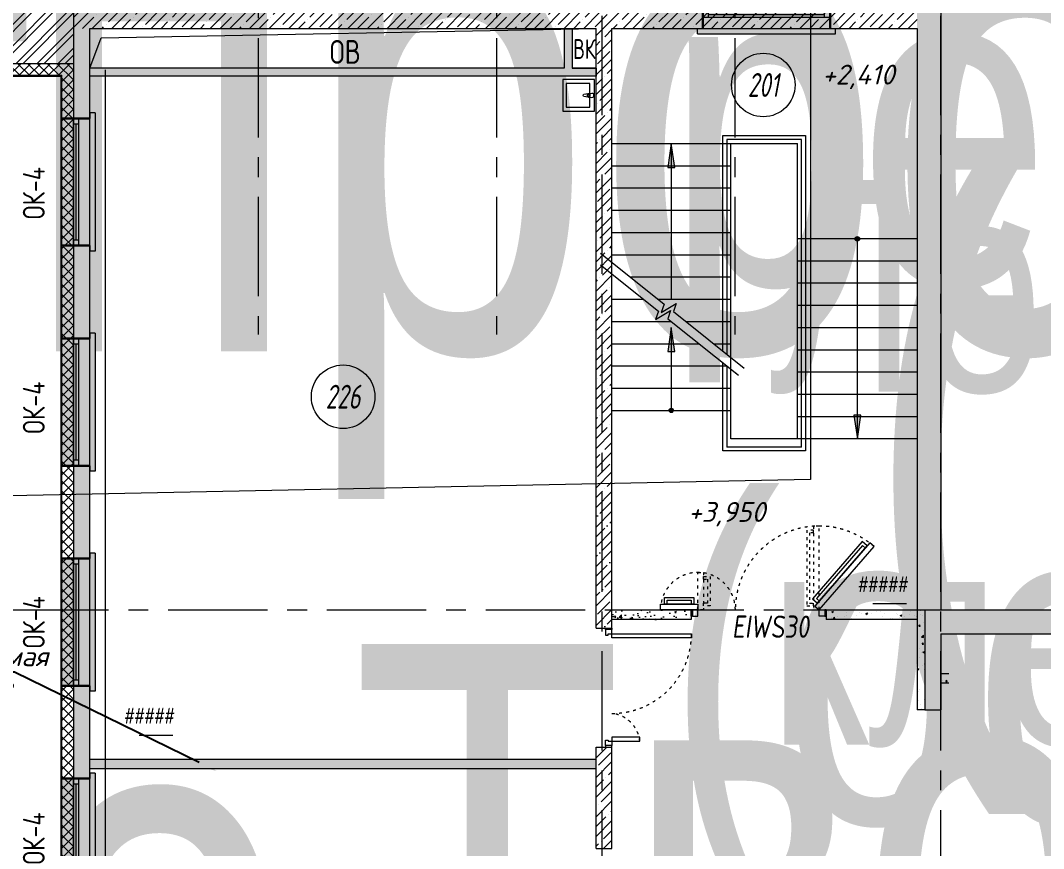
# Model space of a CAD drawing. Header units: millimetres. Extents: x -85420 to 1195317, y -69347 to 470418.
# Drawn here: x 693061 to 705941, y 19675 to 30100 of the extents above; entities that cross this region are included whole.
import ezdxf
from ezdxf import colors
from ezdxf.entities.mleader import LeaderData, LeaderLine
from ezdxf.enums import TextEntityAlignment as Align
from ezdxf.math import Vec2, Vec3

# ---------------------------------------------------------------- set-up
doc = ezdxf.new("R2018")
doc.units = ezdxf.units.MM
doc.linetypes.add('ACAD_ISO03W100', pattern=[30, 12, -18])
doc.linetypes.add('CENTER', pattern=[2, 1.25, -0.25, 0.25, -0.25])
for name, color, linetype, lineweight in [('_TEXT', 7, 'Continuous', 30), ('АР_Выноски АПР', 5, 'Continuous', 5), ('АР_Двери', 7, 'Continuous', 0), ('АР_Лестницы ограждение', 92, 'Continuous', 25), ('АР_Маркер экспликации', 239, 'Continuous', 13), ('АР_Навесной фасад', 250, 'Continuous', 5), ('АР_Номер помещения', 250, 'Continuous', 9), ('АР_Окна БЛОК', 250, 'Continuous', 13), ('АР_Оси', 7, 'Continuous', 25), ('АР_Отверстия', 250, 'Continuous', 15), ('АР_Отметки', 7, 'Continuous', 5), ('АР_Перегородки газоблок', 165, 'Continuous', 30), ('АР_Перегородки газоблок_Штрих', 165, 'Continuous', 5), ('АР_Подоконники', 163, 'Continuous', 9), ('АР_Сущ Несущая стена', 250, 'Continuous', 50), ('АР_тонкая линия', 250, 'Continuous', 0), ('АР_Утеплитель', 250, 'Continuous', 13), ('АР_Штриховка кирпич', 250, 'Continuous', 9), ('АР_Штриховка монолит', 29, 'Continuous', 9), ('Маркировка ОКОН', 5, 'Continuous', 18), ('Сан.техника', 153, 'Continuous', 9), ('СТЕНЫ несущие ЛИДЕР', 7, 'Continuous', 30)]:
    doc.layers.add(name, color=color, linetype=linetype, lineweight=lineweight)
doc.layers.add('АР_лестницы', color=7, linetype='Continuous', lineweight=15, true_color=0xff24ff)
doc.layers.add('АР_ПБ_Двери', color=7, linetype='Continuous', lineweight=15, true_color=0xdb0000)
doc.layers.add('АР_Названия помещений', color=124, linetype='Continuous', lineweight=5, plot=False)
doc.layers.add('АР_Помещения_площадь', color=19, linetype='Continuous', lineweight=9, plot=False)
doc.styles.add('ICOCPEUR', font='isocpeur.ttf')
doc.styles.add('ISOCPEUR', font='', dxfattribs={"height": 250})
doc.styles.add('PDF ISOCPEUR', font='isocpeur.ttf')
doc.styles.get("Standard").update_dxf_attribs({"font": 'GOST.TTF'})
doc.styles.add('Архитект', font='isocpeur.ttf', dxfattribs={"width": 0.8, "oblique": 8})
doc.styles.get('ISOCPEUR').set_extended_font_data('ISOCPEUR', italic=True)
pattern_1 = [(45, (-264104.75, 112719.63), (-123.743687, 123.743687), []), (45, (-263981.01, 112719.63), (-123.743687, 123.743687), [218.75, -43.75, 0, -43.75])]
pattern_2 = [(50, (764348.75, -52485.95), (215.17805, -18.82564), [22.5, -247.5]), (355, (764348.75, -52485.95), (-41.6254, 225.65764), [18, -198]), (100.45144, (764366.68, -52487.52), (173.55265, 206.832), [19.12206, -210.34263]), (46.1842, (764348.75, -52425.95), (320.1724, -49.6558), [33.75, -371.25]), (96.63564, (764375.43, -52430.1), (280.3986, 292.2356), [28.6831, -315.5141]), (351.18416, (764348.75, -52425.95), (280.3986, 292.2356), [27, -297]), (21, (764378.75, -52440.95), (179.0721, -120.78567), [22.5, -247.5]), (326, (764378.75, -52440.95), (72.9946, 217.545), [18, -198]), (71.45144, (764393.67, -52451.01), (252.0667, 96.75935), [19.12206, -210.34263]), (37.5, (764348.75, -52485.95), (3.647957, 99.868156), [0, -195.6, 0, -201, 0, -198.75]), (7.5, (764348.75, -52485.95), (78.92086, 118.32351), [0, -114.6, 0, -191.1, 0, -75.75]), (327.5, (764281.85, -52485.95), (160.14673, -6.76646), [0, -75, 0, -234, 0, -310.5]), (317.5, (764251.85, -52485.95), (174.95585, 30.0315), [0, -97.5, 0, -155.4, 0, -220.5])]

# ---------------------------------------------------------------- blocks, each defined once
blk = doc.blocks.new('Полуторная_на лестницу')
for points in [[(75, 80), (75, 1080), (125, 1080), (125, 80)], [(1375, 430), (1375, 80), (1425, 80), (1425, 430)]]:
    blk.add_lwpolyline(points, close=True)
for points in [[(0, 0), (0, 80), (20, 80), (20, 0), (0, 0)], [(20, 80), (20, 0), (90, 0), (90, 30), (75, 30), (75, 80), (20, 80)], [(1480, 80), (1480, 0), (1410, 0), (1410, 30), (1425, 30), (1425, 80), (1480, 80)], [(1500, 0), (1500, 80), (1480, 80), (1480, 0), (1500, 0)]]:
    blk.add_lwpolyline(points)
at = {"linetype": 'ACAD_ISO03W100', "ltscale": 3}
for centre, radius, start, end in [((75, 80), 1000, 0, 90), ((1465, 40), 392, 95.9075, 174.0925)]:
    blk.add_arc(centre, radius, start, end, dxfattribs=at)
blk = doc.blocks.new('*U541')
h = blk.add_hatch(color=256)
h.dxf.hatch_style = 1
edge = h.paths.add_edge_path()
edge.add_arc((0, 0), 27.6, 359.64, 719.64)
h = blk.add_hatch(color=256)
h.dxf.hatch_style = 1
h.paths.add_polyline_path([(742, -44), (742, 44), (1042, 0)])
blk.add_line((1042, 0), (0, 0))
blk.add_lwpolyline([(742, 44), (742, -44), (1042, 0), (742, 44)])
blk.add_circle((0, 0), 27.6)
blk = doc.blocks.new('*U537')
h = blk.add_hatch(color=256)
h.dxf.hatch_style = 1
edge = h.paths.add_edge_path()
edge.add_arc((0, 0), 27.6, 359.64, 719.64)
h = blk.add_hatch(color=256)
h.dxf.hatch_style = 1
h.paths.add_polyline_path([(2220, -44), (2220, 44), (2520, 0)])
blk.add_line((2520, 0), (0, 0))
blk.add_lwpolyline([(2220, 44), (2220, -44), (2520, 0), (2220, 44)])
blk.add_circle((0, 0), 27.6)
blk = doc.blocks.new('*U538')
at = {"true_color": 0xffffff}
h = blk.add_hatch(color=7, dxfattribs=at)
h.dxf.hatch_style = 1
h.paths.add_polyline_path([(-1670, -210), (70, -210), (70, -140), (0, -140), (0, 220), (-1600, 220), (-1600, -140), (-1670, -140)])
at = {"lineweight": 30}
for p, q in [((-1600, -140), (-1600, 220)), ((0, -140), (0, 220))]:
    blk.add_line(p, q, dxfattribs=at)
for p, q in [((0, 220), (-1600, 220)), ((-1600, 70), (0, 70)), ((-1600, 0), (0, 0)), ((-1530, 0), (-1530, 70)), ((-1530, 35), (-70, 35)), ((-70, 0), (-70, 70)), ((-1670, -210), (-1670, -140)), ((-1670, -140), (-1600, -140)), ((-1670, -210), (70, -210)), ((0, -140), (70, -140)), ((70, -210), (70, -140))]:
    blk.add_line(p, q)
blk = doc.blocks.new('*U532')
at = {"true_color": 0xffffff}
h = blk.add_hatch(color=7, dxfattribs=at)
h.dxf.hatch_style = 1
h.paths.add_polyline_path([(-1670, 210), (70, 210), (70, 140), (0, 140), (0, -220), (-1600, -220), (-1600, 140), (-1670, 140)])
for p, q in [((-1670, 210), (70, 210)), ((-1670, 210), (-1670, 140)), ((-1670, 140), (-1600, 140)), ((0, 140), (70, 140)), ((70, 210), (70, 140)), ((-1600, 0), (0, 0)), ((-1600, -70), (0, -70)), ((-1530, 0), (-1530, -70)), ((-1530, -35), (-70, -35)), ((-70, 0), (-70, -70)), ((0, -220), (-1600, -220))]:
    blk.add_line(p, q)
at = {"lineweight": 30}
for p, q in [((-1600, 140), (-1600, -220)), ((0, 140), (0, -220))]:
    blk.add_line(p, q, dxfattribs=at)
blk = doc.blocks.new('*U533')
at = {"true_color": 0xffffff}
h = blk.add_hatch(color=7, dxfattribs=at)
h.dxf.hatch_style = 1
h.paths.add_polyline_path([(-1670, 210), (70, 210), (70, 140), (0, 140), (0, -220), (-1600, -220), (-1600, 140), (-1670, 140)])
for p, q in [((-1670, 210), (70, 210)), ((-1670, 210), (-1670, 140)), ((-1670, 140), (-1600, 140)), ((0, 140), (70, 140)), ((70, 210), (70, 140)), ((-1600, 0), (0, 0)), ((-1600, -70), (0, -70)), ((-1530, 0), (-1530, -70)), ((-1530, -35), (-70, -35)), ((-70, 0), (-70, -70)), ((0, -220), (-1600, -220))]:
    blk.add_line(p, q)
at = {"lineweight": 30}
for p, q in [((-1600, 140), (-1600, -220)), ((0, 140), (0, -220))]:
    blk.add_line(p, q, dxfattribs=at)
blk = doc.blocks.new('*U529')
at = {"true_color": 0xffffff}
h = blk.add_hatch(color=7, dxfattribs=at)
h.dxf.hatch_style = 1
h.paths.add_polyline_path([(-1670, 210), (70, 210), (70, 140), (0, 140), (0, -220), (-1600, -220), (-1600, 140), (-1670, 140)])
for p, q in [((-1670, 210), (70, 210)), ((-1670, 210), (-1670, 140)), ((-1670, 140), (-1600, 140)), ((0, 140), (70, 140)), ((70, 210), (70, 140)), ((-1600, 0), (0, 0)), ((-1600, -70), (0, -70)), ((-1530, 0), (-1530, -70)), ((-1530, -35), (-70, -35)), ((-70, 0), (-70, -70)), ((0, -220), (-1600, -220))]:
    blk.add_line(p, q)
at = {"lineweight": 30}
for p, q in [((-1600, 140), (-1600, -220)), ((0, 140), (0, -220))]:
    blk.add_line(p, q, dxfattribs=at)
blk = doc.blocks.new('*U530')
at = {"true_color": 0xffffff}
h = blk.add_hatch(color=7, dxfattribs=at)
h.dxf.hatch_style = 1
h.paths.add_polyline_path([(-1670, 210), (70, 210), (70, 140), (0, 140), (0, -220), (-1600, -220), (-1600, 140), (-1670, 140)])
for p, q in [((-1670, 210), (70, 210)), ((-1670, 210), (-1670, 140)), ((-1670, 140), (-1600, 140)), ((0, 140), (70, 140)), ((70, 210), (70, 140)), ((-1600, 0), (0, 0)), ((-1600, -70), (0, -70)), ((-1530, 0), (-1530, -70)), ((-1530, -35), (-70, -35)), ((-70, 0), (-70, -70)), ((0, -220), (-1600, -220))]:
    blk.add_line(p, q)
at = {"lineweight": 30}
for p, q in [((-1600, 140), (-1600, -220)), ((0, 140), (0, -220))]:
    blk.add_line(p, q, dxfattribs=at)
blk = doc.blocks.new('_DotSmall')
at = {"color": 0, "linetype": 'ByBlock', "const_width": 0.5}
blk.add_lwpolyline([(-0.0625, 0, 1), (0.0625, 0, 1)], format="xyb", close=True, dxfattribs=at)
blk = doc.blocks.new('*U528')
at = {"color": 7, "style": 'ISOCPEUR', "width": 0.7, "flags": 1}
blk.add_attdef('КАТЕГОРИЯ', (-499, -2092), '', height=250, dxfattribs=at)
at = {"layer": 'АР_Номер помещения', "color": 7, "style": 'ISOCPEUR', "width": 0.7}
blk.add_attdef('НОМЕР_ПОМЕЩЕНИЯ', text='', height=300, dxfattribs=at).set_placement((-518, 1403), align=Align.MIDDLE_CENTER)
at = {"layer": 'АР_Помещения_площадь', "color": 7, "lineweight": 30, "width": 0.7, "flags": 104}
blk.add_attdef('ИМЯ_ПОМЕЩЕНИЯ', text='', height=100, dxfattribs=at).set_placement((158, 1217), align=Align.MIDDLE_CENTER)
at = {"layer": 'АР_Помещения_площадь', "color": 7, "style": 'ISOCPEUR', "width": 0.7}
blk.add_attdef('ПЛОЩАДЬ_ПОМЕЩЕНИЯ', text='', height=200, dxfattribs=at).set_placement((-318, 583), align=Align.MIDDLE_RIGHT)
blk = doc.blocks.new('*U526')
at = {"color": 7, "style": 'ISOCPEUR', "width": 0.7, "flags": 1}
blk.add_attdef('КАТЕГОРИЯ', (-499, -2092), '', height=250, dxfattribs=at)
at = {"layer": 'АР_Номер помещения', "color": 7, "style": 'ISOCPEUR', "width": 0.7}
blk.add_attdef('НОМЕР_ПОМЕЩЕНИЯ', text='', height=300, dxfattribs=at).set_placement((-13875, 6638), align=Align.MIDDLE_CENTER)
at = {"layer": 'АР_Помещения_площадь', "color": 7, "lineweight": 30, "width": 0.7, "flags": 104}
blk.add_attdef('ИМЯ_ПОМЕЩЕНИЯ', text='', height=100, dxfattribs=at).set_placement((158, 1217), align=Align.MIDDLE_CENTER)
at = {"layer": 'АР_Помещения_площадь', "color": 7, "style": 'ISOCPEUR', "width": 0.7}
blk.add_attdef('ПЛОЩАДЬ_ПОМЕЩЕНИЯ', text='', height=200, dxfattribs=at).set_placement((-12655, 408), align=Align.MIDDLE_RIGHT)
blk = doc.blocks.new('*U525')
at = {"color": 7, "style": 'ISOCPEUR', "width": 0.7, "flags": 1}
blk.add_attdef('КАТЕГОРИЯ', (-499, -2092), '', height=250, dxfattribs=at)
at = {"layer": 'АР_Номер помещения', "color": 7, "style": 'ISOCPEUR', "width": 0.7}
blk.add_attdef('НОМЕР_ПОМЕЩЕНИЯ', text='', height=300, dxfattribs=at).set_placement((-12706, 14289), align=Align.MIDDLE_CENTER)
at = {"layer": 'АР_Помещения_площадь', "color": 7, "style": 'ISOCPEUR', "width": 0.7}
blk.add_attdef('ПЛОЩАДЬ_ПОМЕЩЕНИЯ', text='', height=200, dxfattribs=at).set_placement((-12402, 13467), align=Align.MIDDLE_RIGHT)
at = {"layer": 'АР_Помещения_площадь', "color": 7, "lineweight": 30, "width": 0.7, "flags": 104}
blk.add_attdef('ИМЯ_ПОМЕЩЕНИЯ', text='', height=100, dxfattribs=at).set_placement((158, 1217), align=Align.MIDDLE_CENTER)
blk = doc.blocks.new('*U522')
at = {"layer": 'АР_Номер помещения', "color": 7}
blk.add_circle((-14595, 10538), 400, dxfattribs=at)
at = {"layer": 'АР_Помещения_площадь', "color": 7}
blk.add_line((-16740, 6275), (-17162, 6275), dxfattribs=at)
at = {"color": 7, "style": 'ISOCPEUR', "width": 0.7, "flags": 1}
blk.add_attdef('КАТЕГОРИЯ', (-499, -2092), '', height=250, dxfattribs=at)
at = {"layer": 'АР_Номер помещения', "color": 7, "style": 'ISOCPEUR', "width": 0.7}
blk.add_attdef('НОМЕР_ПОМЕЩЕНИЯ', text='', height=300, dxfattribs=at).set_placement((-14595, 10538), align=Align.MIDDLE_CENTER)
at = {"layer": 'АР_Помещения_площадь', "color": 7, "style": 'ISOCPEUR', "width": 0.7}
blk.add_attdef('ПЛОЩАДЬ_ПОМЕЩЕНИЯ', text='', height=200, dxfattribs=at).set_placement((-16735, 6522), align=Align.MIDDLE_RIGHT)
at = {"layer": 'АР_Помещения_площадь', "color": 7, "lineweight": 30, "width": 0.7, "flags": 104}
blk.add_attdef('ИМЯ_ПОМЕЩЕНИЯ', text='', height=100, dxfattribs=at).set_placement((158, 1217), align=Align.MIDDLE_CENTER)
blk = doc.blocks.new('*U517')
at = {"layer": 'АР_Номер помещения', "color": 7}
blk.add_circle((-16046, 6911), 400, dxfattribs=at)
at = {"layer": 'АР_Помещения_площадь', "color": 7}
blk.add_line((-14244, 379), (-14666, 379), dxfattribs=at)
at = {"color": 7, "style": 'ISOCPEUR', "width": 0.7, "flags": 1}
blk.add_attdef('КАТЕГОРИЯ', (-499, -2092), '', height=250, dxfattribs=at)
at = {"layer": 'АР_Номер помещения', "color": 7, "style": 'ISOCPEUR', "width": 0.7}
blk.add_attdef('НОМЕР_ПОМЕЩЕНИЯ', text='', height=300, dxfattribs=at).set_placement((-16046, 6911), align=Align.MIDDLE_CENTER)
at = {"layer": 'АР_Помещения_площадь', "color": 7, "lineweight": 30, "width": 0.7, "flags": 104}
blk.add_attdef('ИМЯ_ПОМЕЩЕНИЯ', text='', height=100, dxfattribs=at).set_placement((158, 1217), align=Align.MIDDLE_CENTER)
at = {"layer": 'АР_Помещения_площадь', "color": 7, "style": 'ISOCPEUR', "width": 0.7}
blk.add_attdef('ПЛОЩАДЬ_ПОМЕЩЕНИЯ', text='', height=200, dxfattribs=at).set_placement((-14239, 625), align=Align.MIDDLE_RIGHT)
blk = doc.blocks.new('*U514')
at = {"color": 7, "style": 'ISOCPEUR', "width": 0.7, "flags": 1}
blk.add_attdef('КАТЕГОРИЯ', (-499, -2092), '', height=250, dxfattribs=at)
at = {"layer": 'АР_Номер помещения', "color": 7, "style": 'ISOCPEUR', "width": 0.7}
blk.add_attdef('НОМЕР_ПОМЕЩЕНИЯ', text='', height=300, dxfattribs=at).set_placement((-806, -3106), align=Align.MIDDLE_CENTER)
at = {"layer": 'АР_Помещения_площадь', "color": 7, "lineweight": 30, "width": 0.7, "flags": 104}
blk.add_attdef('ИМЯ_ПОМЕЩЕНИЯ', text='', height=100, dxfattribs=at).set_placement((158, 1217), align=Align.MIDDLE_CENTER)
at = {"layer": 'АР_Помещения_площадь', "color": 7, "style": 'ISOCPEUR', "width": 0.7}
blk.add_attdef('ПЛОЩАДЬ_ПОМЕЩЕНИЯ', text='', height=200, dxfattribs=at).set_placement((-568, -3814), align=Align.MIDDLE_RIGHT)
blk = doc.blocks.new('сан.техника')
at = {"layer": 'Сан.техника', "linetype": 'Continuous', "lineweight": 5}
for p, q in [((-27, 168), (-79, 161)), ((-27, 168), (-79, 161)), ((-79, 139), (-27, 132)), ((-79, 139), (-27, 132)), ((25, 175), (-17, 171)), ((25, 175), (-17, 171)), ((-17, 129), (25, 125)), ((-17, 129), (25, 125)), ((-15, 164), (0, 164)), ((-15, 164), (0, 164)), ((0, 136), (-15, 136)), ((0, 136), (-15, 136)), ((0, 164), (0, 136)), ((0, 164), (0, 136))]:
    blk.add_line(p, q, dxfattribs=at)
for points in [[(59, 350), (-341, 350), (-341, -50), (59, -50)], [(0, 300), (-300, 300), (-300, 0), (0, 0)], [(0, 300), (-300, 300), (-300, 0), (0, 0)]]:
    blk.add_lwpolyline(points, close=True, dxfattribs=at)
for centre, radius, start, end in [((-78, 150), 11.2, 97.1386, 262.8608), ((-78, 150), 11.2, 97.1386, 262.8608), ((-15, 150), 21.1, 122.7707, 237.2287), ((-15, 150), 21.1, 122.7707, 237.2287), ((-15, 150), 13.6, 89.9997, 269.9997), ((-15, 150), 13.6, 89.9997, 269.9997), ((-15, 150), 21.1, 95.1693, 122.7707), ((-15, 150), 21.1, 95.1693, 122.7707), ((-15, 150), 21.1, 237.2287, 264.8301), ((-15, 150), 21.1, 237.2287, 264.8301), ((25, 150), 25, 269.9997, 89.9997), ((25, 150), 25, 269.9997, 89.9997)]:
    blk.add_arc(centre, radius, start, end, dxfattribs=at)
blk = doc.blocks.new('дв.1700')
at = {"layer": 'АР_Двери'}
for points in [[(-87, 0), (-87, -80), (-70, -80), (-70, 0), (-87, 0)], [(-70, -80), (-70, 0), (0, 0), (0, -30), (0, -30), (0, -80), (-70, -80)], [(1596, -80), (1596, 0), (1526, 0), (1526, -30), (1526, -30), (1526, -80), (1596, -80)], [(1613, 0), (1613, -80), (1596, -80), (1596, 0), (1613, 0)]]:
    blk.add_lwpolyline(points, dxfattribs=at)
for points in [[(0, -80), (-692, -876), (-639, -922), (53, -126)], [(1997, -150), (1526, -150), (1526, -80), (1997, -80)], [(20, -164), (-606, -884), (-542, -940), (84, -219)], [(-3, -190), (-583, -858), (-546, -890), (35, -223)], [(1947, -235), (1576, -235), (1576, -150), (1947, -150)], [(1912, -200), (1611, -200), (1611, -150), (1912, -150)]]:
    blk.add_lwpolyline(points, close=True, dxfattribs=at)
at = {"layer": 'АР_Двери', "linetype": 'ACAD_ISO03W100', "ltscale": 3}
for points in [[(0, -80), (0, -1135), (70, -1135), (70, -80)], [(1456, -551), (1456, -80), (1526, -80), (1526, -551)]]:
    blk.add_lwpolyline(points, close=True, dxfattribs=at)
for points in [[(70, -1050), (70, -1085), (155, -1085), (155, -130), (70, -130), (70, -165)], [(70, -1050), (120, -1050), (120, -165), (70, -165)], [(1456, -466), (1456, -501), (1371, -501), (1371, -130), (1456, -130), (1456, -165)], [(1456, -466), (1406, -466), (1406, -165), (1456, -165)]]:
    blk.add_lwpolyline(points, dxfattribs=at)
for centre, radius, start, end in [((0, -80), 1055, 229, 0), ((1526, -80), 471, 180, 351.4758)]:
    blk.add_arc(centre, radius, start, end, dxfattribs=at)

msp = doc.modelspace()

# ---------------------------------------------------------------- hatches: boundary and pattern name
at = {"layer": 'АР_лестницы', "lineweight": 9}
h = msp.add_hatch(color=256, dxfattribs=at)
h.dxf.hatch_style = 1
h.paths.add_polyline_path([(701298.5, 28250.6), (701210, 28250.6), (701254.2, 28550.6)])
at = {"layer": 'АР_Перегородки газоблок_Штрих', "lineweight": 9, "ltscale": 100}
h = msp.add_hatch(dxfattribs=at)
h.set_pattern_fill('AR-CONC', color=256, scale=30)
h.set_pattern_definition([(50, (764348.75, -52585.95), (215.17805, -18.82564), [22.5, -247.5]), (355, (764348.75, -52585.95), (-41.6254, 225.65764), [18, -198]), (100.45144, (764366.68, -52587.52), (173.55265, 206.832), [19.12206, -210.34263]), (46.1842, (764348.75, -52525.95), (320.1724, -49.6558), [33.75, -371.25]), (96.63564, (764375.43, -52530.1), (280.3986, 292.2356), [28.6831, -315.5141]), (351.18416, (764348.75, -52525.95), (280.3986, 292.2356), [27, -297]), (21, (764378.75, -52540.95), (179.07212, -120.78567), [22.5, -247.5]), (326, (764378.75, -52540.95), (72.9946, 217.545), [18, -198]), (71.45144, (764393.67, -52551.01), (252.0667, 96.75935), [19.12206, -210.34263]), (37.5, (764348.75, -52585.95), (3.647957, 99.868156), [0, -195.6, 0, -201, 0, -198.75]), (7.5, (764348.75, -52585.95), (78.92086, 118.32351), [0, -114.6, 0, -191.1, 0, -75.75]), (327.5, (764281.85, -52585.95), (160.14673, -6.76646), [0, -75, 0, -234, 0, -310.5]), (317.5, (764251.85, -52585.95), (174.95585, 30.0315), [0, -97.5, 0, -155.4, 0, -220.5])])
h.paths.add_polyline_path([(700308.4, 29500.1), (700008, 29500.1), (700008, 29996), (699908, 29994.7), (699908, 29500.1), (693933, 29500.1), (693933, 29399.7), (700308, 29400.5), (700307.7, 29380.1)])
h = msp.add_hatch(dxfattribs=at)
h.set_pattern_fill('AR-CONC', color=256, scale=30)
h.set_pattern_definition(pattern_2)
h.paths.add_polyline_path([(700508.1, 22559.7), (700508.1, 22679.7), (700508.1, 22679.7), (700508.1, 22559.7), (701502.9, 22559.7), (701503.2, 22679.7), (700508.1, 22679.7)])
h = msp.add_hatch(dxfattribs=at)
h.set_pattern_fill('AR-CONC', color=256, scale=30)
h.set_pattern_definition(pattern_2)
h.paths.add_polyline_path([(703203.1, 22559.7), (703203.1, 22679.7), (703203.1, 22679.7), (703203.1, 22559.7), (704347.9, 22559.7), (704348.2, 22679.7), (703203.1, 22679.7)])
h = msp.add_hatch(dxfattribs=at)
h.set_pattern_fill('AR-CONC', color=256, scale=30)
h.set_pattern_definition(pattern_2)
h.paths.add_polyline_path([(704348.1, 22679.7), (704448.1, 22679.7), (704448.1, 21422.2), (704348.1, 21422.2)])
h = msp.add_hatch(dxfattribs=at)
h.set_pattern_fill('AR-CONC', color=256, scale=30)
h.set_pattern_definition(pattern_2)
h.paths.add_polyline_path([(704748.1, 21878.5), (704648.1, 21878.5), (704648.1, 21758.5), (704748.1, 21758.5)])
h = msp.add_hatch(dxfattribs=at)
h.set_pattern_fill('AR-CONC', color=256, scale=30)
h.set_pattern_definition([(50, (764348.75, -46919.12), (215.17805, -18.82564), [22.5, -247.5]), (355, (764348.75, -46919.12), (-41.6254, 225.65764), [18, -198]), (100.45144, (764366.68, -46920.69), (173.55265, 206.832), [19.12206, -210.34263]), (46.1842, (764348.75, -46859.12), (320.1724, -49.6558), [33.75, -371.25]), (96.63564, (764375.43, -46863.26), (280.3986, 292.2356), [28.6831, -315.5141]), (351.18416, (764348.75, -46859.12), (280.3986, 292.2356), [27, -297]), (21, (764378.75, -46874.12), (179.0721, -120.78567), [22.5, -247.5]), (326, (764378.75, -46874.12), (72.9946, 217.545), [18, -198]), (71.45144, (764393.67, -46884.18), (252.0667, 96.75935), [19.12206, -210.34263]), (37.5, (764348.75, -46919.12), (3.647957, 99.868156), [0, -195.6, 0, -201, 0, -198.75]), (7.5, (764348.75, -46919.12), (78.92086, 118.32351), [0, -114.6, 0, -191.1, 0, -75.75]), (327.5, (764281.85, -46919.12), (160.14673, -6.76646), [0, -75, 0, -234, 0, -310.5]), (317.5, (764251.85, -46919.12), (174.95585, 30.0315), [0, -97.5, 0, -155.4, 0, -220.5])])
h.paths.add_polyline_path([(700308.1, 20801.6), (693933.1, 20801.6), (693933.1, 20681.6), (700308, 20681.6)])
at = {"layer": 'АР_Утеплитель', "lineweight": 9, "ltscale": 100}
h = msp.add_hatch(dxfattribs=at)
h.set_pattern_fill('ANSI37', color=256, scale=700)
h.set_pattern_definition([(45, (-257613.58, 51873.26), (-61.871843, 61.871843), []), (135, (-257613.58, 51873.26), (-61.871843, -61.871843), [])])
h.paths.add_polyline_path([(687383, 12329.7), (693733.1, 12329.7), (693733.1, 29559.7), (686732.9, 29559.7), (686732.9, 31279.7), (686582.9, 31279.7), (686582.9, 29409.7), (693583.1, 29409.7), (693583.1, 12479.7), (687233, 12479.7), (687233.1, 2469.7), (700633.1, 2469.7), (700633.1, 8819.7), (708753.1, 8819.7), (708753.1, 14009.7), (717020.4, 14009.7), (717020.4, 13759.7), (717170.4, 13759.7), (717170.4, 14159.7), (708603.1, 14159.7), (708603.1, 8969.7), (700483.1, 8969.7), (700483.1, 2619.7), (687383.1, 2619.7)])
at = {"layer": 'АР_Штриховка кирпич', "lineweight": 9, "ltscale": 100}
h = msp.add_hatch(dxfattribs=at)
h.set_pattern_fill('ANSI32', color=256, scale=500)
h.set_pattern_definition([(45, (-264193.61, 112336.84), (-132.58252, 132.58252), []), (45, (-264105.22, 112336.84), (-132.58252, 132.58252), [])])
h.paths.add_polyline_path([(687372.8, 31214.7), (686732.9, 31214.7), (686732.9, 29559.7), (693733.1, 29559.7), (693733.1, 30199.7), (687372.9, 30199.7)])
at = {"layer": 'АР_Штриховка монолит', "lineweight": 9, "ltscale": 100}
h = msp.add_hatch(dxfattribs=at)
h.set_pattern_fill('ANSI35', color=256, scale=700)
h.set_pattern_definition(pattern_1)
h.paths.add_polyline_path([(738848.1, 34164.7), (704348.1, 34164.7), (704348.1, 30199.7), (704348.1, 29999.7), (704348.1, 22679.7), (704448.1, 22679.7), (704448.1, 21422.2), (704648.1, 21422.2), (704648.1, 22379.7), (708403.1, 22379.7), (708403.1, 21197.2), (708603.1, 21197.2), (708603.1, 22379.7), (715603.1, 22379.7), (715603.1, 22679.7), (704648.1, 22679.7), (704648.1, 33864.7), (738848.1, 33864.7)])
h = msp.add_hatch(dxfattribs=at)
h.set_pattern_fill('ANSI35', color=256, scale=700)
h.set_pattern_definition([(45, (-251263.54, 78433.32), (-123.743687, 123.743687), []), (45, (-251139.8, 78433.32), (-123.743687, 123.743687), [218.75, -43.75, 0, -43.75])])
h.paths.add_polyline_path([(693933.1, 29999.7), (700308.1, 29999.7), (700308.1, 22451), (700508.1, 22451), (700508.1, 29999.7), (704348.1, 29999.7), (704348.1, 30199.7), (693733.1, 30199.7), (693733.1, 29999.7), (693933, 29999.7)])
h = msp.add_hatch(dxfattribs=at)
h.set_pattern_fill('ANSI35', color=256, scale=700)
h.set_pattern_definition(pattern_1)
h.paths.add_polyline_path([(693933, 29999.7), (693733, 29999.7), (693733, 12329.7), (687383.1, 12329.7), (687383.1, 12129.7), (687583.1, 12129.7), (693733.1, 12129.7), (693733.1, 11003.9), (694033.1, 11003.9), (694033.1, 12329.7), (693933.1, 12329.7)])
h = msp.add_hatch(dxfattribs=at)
h.set_pattern_fill('ANSI35', color=256, scale=700)
h.set_pattern_definition([(45, (-273894.75, 118234.63), (-123.743687, 123.743687), []), (45, (-273771.01, 118234.63), (-123.743687, 123.743687), [218.75, -43.75, 0, -43.75])])
h.paths.add_polyline_path([(700508.1, 20951), (700308.1, 20951), (700308.1, 19674.7), (700508.1, 19674.7)])

# ---------------------------------------------------------------- linework, layer by layer
at = {"layer": '_TEXT', "color": 1, "lineweight": 9, "ltscale": 500}
msp.add_lwpolyline([(682653.7, 60324.7), (703008.2, 60740), (703008.2, 24320.1), (682653.7, 23904.7)], close=True, dxfattribs=at)
at = {"layer": 'АР_лестницы', "lineweight": 9, "ltscale": 100}
for p, q in [((700508.1, 28550.6), (702845.6, 28550.7)), ((700503.1, 28270.6), (702005.4, 28270.6)), ((700503.1, 27990.6), (702005.4, 27990.6)), ((700503.1, 27710.6), (702005.4, 27710.6)), ((700503.1, 27430.6), (702005.4, 27430.6)), ((704348.1, 27350.6), (702845.7, 27350.6)), ((700503.1, 27150.6), (702005.4, 27150.6)), ((704348.1, 27070.6), (702845.7, 27070.6)), ((700735.8, 26870.6), (702005.4, 26870.6)), ((704348.1, 26790.6), (702845.6, 26790.6)), ((700503.1, 26590.6), (700903.4, 26590.6)), ((701086.1, 26590.6), (702005.4, 26590.6)), ((704348.1, 26510.6), (702845.6, 26510.6)), ((700503.1, 26310.6), (701253.7, 26310.6)), ((701436.3, 26310.6), (702005.4, 26310.6)), ((704348.1, 26230.6), (702845.6, 26230.6)), ((700503.1, 26030.6), (701603.9, 26030.6)), ((701786.6, 26030.6), (702005.4, 26030.6)), ((704348.1, 25950.6), (702845.6, 25950.6)), ((700503.1, 25750.6), (701954.2, 25750.6)), ((704348.1, 25670.6), (702845.7, 25670.6)), ((700503.1, 25470.6), (702005.4, 25470.6)), ((704348.1, 25390.6), (702845.7, 25390.6)), ((700503.1, 25190.6), (702005.4, 25190.6)), ((704348.1, 25110.6), (702845.7, 25110.6)), ((704348, 24830.6), (702005.4, 24830.6))]:
    msp.add_line(p, q, dxfattribs=at)
at = {"layer": 'АР_лестницы', "lineweight": 9}
msp.add_line((701254.2, 28550.6), (701254.2, 26590.6), dxfattribs=at)
for points in [[(701210, 28250.6), (701298.5, 28250.6), (701254.2, 28550.6), (701210, 28250.6)], [(700363.5, 27168.2), (701164.2, 26528.2), (701129.1, 26424.3), (701316.4, 26538.4), (701281.3, 26434.5), (702173.6, 25721.3)], [(700363.5, 27022.2), (701093, 26439.1), (701057.9, 26335.2), (701245.2, 26449.3), (701210.1, 26345.4), (702102.4, 25632.2)]]:
    msp.add_lwpolyline(points, dxfattribs=at)
at = {"layer": 'АР_лестницы', "lineweight": 9, "ltscale": 100}
for points in [[(702005.4, 24830.6), (702005.4, 28550.6)], [(702845.6, 24830.6), (702845.6, 28550.7)]]:
    msp.add_lwpolyline(points, dxfattribs=at)
at = {"layer": 'АР_Лестницы ограждение', "lineweight": 9, "ltscale": 100}
for p, q in [((701905.4, 24679.6), (701905.4, 25789.6)), ((702945.7, 24679.5), (701905.4, 24679.6)), ((702895.7, 24729.6), (701955.4, 24729.6))]:
    msp.add_line(p, q, dxfattribs=at)
for points in [[(701905.4, 25935.6), (701905.4, 26590.6), (701905.4, 28650.6), (702945.7, 28650.6)], [(702895.7, 28600.6), (701955.4, 28600.6), (701955.4, 26590.6), (701955.4, 25895.7)], [(702895.7, 24729.5), (702895.7, 28600.6)], [(702945.7, 28650.6), (702945.7, 24679.5)], [(701955.4, 25749.7), (701955.4, 24729.6)], [(702689.9, 24679.5), (702689.9, 24679.5)]]:
    msp.add_lwpolyline(points, dxfattribs=at)
at = {"layer": 'АР_Навесной фасад', "lineweight": 9, "ltscale": 100}
for p, q in [((686572.9, 29399.7), (693573.1, 29399.7)), ((686582.9, 29409.7), (693583.1, 29409.7)), ((693573.1, 12489.7), (693573.1, 29399.7)), ((693583.1, 12479.7), (693583.1, 29409.7))]:
    msp.add_line(p, q, dxfattribs=at)
at = {"layer": 'АР_Оси', "linetype": 'CENTER', "lineweight": 9, "ltscale": 1000}
for p, q in [((696053, 81877.2), (696053, 26144.9)), ((699053, 81877.2), (699053, 26144.9)), ((702053, 81877.2), (702053, 26144.9)), ((704648.1, 908.5), (704648.1, 35215.9)), ((693733.1, 908.5), (693733.1, 34792.4)), ((700383.1, 908.5), (700383.1, 30291)), ((674919.3, 22679.7), (758516.5, 22679.7))]:
    msp.add_line(p, q, dxfattribs=at)
at = {"layer": 'АР_Перегородки газоблок', "lineweight": 9, "ltscale": 100}
for p, q in [((699908, 29994.7), (699908, 29500.1)), ((700008, 29996), (700008, 29500.1)), ((700008, 29500.1), (700308, 29500.1)), ((700308, 29500.1), (700308, 29400.1)), ((699908, 29400.1), (699908, 29400.1)), ((700308, 29400.1), (699908, 29400.1)), ((703203.1, 22679.7), (703203.1, 22559.7)), ((704348.1, 22679.7), (704348.1, 21422.2)), ((704348.1, 22499.7), (704348.1, 22379.7)), ((704448.1, 21422.2), (704348.1, 21422.2))]:
    msp.add_line(p, q, dxfattribs=at)
for points in [[(699908, 29500.1), (693933, 29500.1)], [(700308, 29500.1), (700008, 29500.1)], [(700308, 29400.1), (693933, 29400.1)], [(700508.1, 22679.7), (701503.1, 22679.7), (701503.1, 22559.7), (700508.1, 22559.7)], [(703203.1, 22679.7), (704348.1, 22679.7)], [(704348.1, 22559.7), (703203.1, 22559.7)], [(704648.1, 21878.5), (704748.1, 21878.5)], [(704748.1, 21758.5), (704648.1, 21758.5)], [(693933.1, 20801.6), (700308.1, 20801.6)], [(693933.1, 20681.6), (700308.1, 20681.6)]]:
    msp.add_lwpolyline(points, dxfattribs=at)
at = {"layer": 'АР_Подоконники', "lineweight": 9, "ltscale": 100}
for p, q in [((694133.1, 20341.8), (694133.1, 29480.1)), ((694133.1, 12329.7), (694133.1, 20654.7))]:
    msp.add_line(p, q, dxfattribs=at)
at = {"layer": 'АР_Сущ Несущая стена', "lineweight": 9, "ltscale": 100}
for p, q in [((704648.1, 33864.7), (704648.1, 22679.7)), ((693733.1, 12329.7), (693733.1, 30199.7)), ((693933.1, 12329.7), (693933.1, 29999.7)), ((693933.1, 29999.7), (700308.1, 29999.7)), ((700308.1, 22451), (700308.1, 29999.7)), ((700508.1, 22451), (700508.1, 29999.7)), ((700508.1, 29999.7), (704348.1, 29999.7)), ((704348.1, 29999.7), (704348.1, 22679.7)), ((686732.9, 29559.7), (693733.1, 29559.7)), ((704348.1, 22679.7), (704448.1, 22679.7)), ((704448.1, 22679.7), (704448.1, 21422.2)), ((704648.1, 22679.7), (715603.1, 22679.7)), ((700308.1, 22451), (700508.1, 22451)), ((704648.1, 22379.7), (704648.1, 21422.2)), ((704648.1, 22379.7), (708403.1, 22379.7)), ((704448.1, 21422.2), (704648.1, 21422.2)), ((700308.1, 19674.7), (700308.1, 20951)), ((700308.1, 20951), (700508.1, 20951)), ((700508.1, 19674.7), (700508.1, 20951)), ((700308.1, 19674.7), (700508.1, 19674.7))]:
    msp.add_line(p, q, dxfattribs=at)
at = {"layer": 'АР_тонкая линия', "lineweight": 9, "ltscale": 100}
msp.add_lwpolyline([(693933.1, 29500.1), (694076.8, 29879), (700308, 29999.7)], dxfattribs=at)
at = {"layer": 'СТЕНЫ несущие ЛИДЕР', "lineweight": 9, "ltscale": 100}
msp.add_lwpolyline([(702079.3, 25663.5), (702079.3, 25663.5)], dxfattribs=at)

# ---------------------------------------------------------------- block references
at = {"layer": 'АР_Двери', "lineweight": 9}
for name, p, rotation in [('дв.1700', (703116.1, 22599.7), 180), ('Полуторная_на лестницу', (700428.1, 22451), 270)]:
    msp.add_blockref(name, p, dxfattribs=dict(at, rotation=rotation))
at = {"layer": 'АР_лестницы', "lineweight": 9, "ltscale": 100}
for name, p, rotation in [('*U537', (703596.9, 27350.6), 270), ('*U541', (701254.2, 25190.6), 89.99999999999999)]:
    msp.add_blockref(name, p, dxfattribs=dict(at, rotation=rotation))
at = {"layer": 'АР_Маркер экспликации', "lineweight": 9}
ref = msp.add_blockref('*U528', (703289.8, 60708.8), dxfattribs=at)
lines = msp.add_mtext('\\W0.8000;Коридор и рекреация (основная и старшая школа)', dxfattribs={"layer": 'АР_Названия помещений', "insert": (703636.8, 59434.2), "char_height": 6239.8, "width": 926.94, "attachment_point": 1})
ref.add_attrib('ИМЯ_ПОМЕЩЕНИЯ', '', (703636.8, 59434.2), dxfattribs={"flags": 104}).embed_mtext(lines)
ref = msp.add_blockref('*U526', (699177, 54386.5), dxfattribs=at)
lines = msp.add_mtext('\\W0.8000;Кабинет материальной технологии тип 2', dxfattribs={"layer": 'АР_Названия помещений', "insert": (685342.7, 59194.2), "char_height": 4891.956, "width": 926.94, "attachment_point": 1})
ref.add_attrib('ИМЯ_ПОМЕЩЕНИЯ', '', (685342.7, 59194.2), dxfattribs={"flags": 104}).embed_mtext(lines)
at = {"layer": 'АР_Маркер экспликации', "color": 7, "lineweight": 9}
ref = msp.add_blockref('*U514', (701930.8, 48611), dxfattribs=at)
lines = msp.add_mtext('\\W0.8000;Коридор и рекреация (основная и старшая школа)', dxfattribs={"layer": 'АР_Названия помещений', "insert": (701190.7, 44391.6), "char_height": 4065.63, "width": 363.33, "attachment_point": 1})
ref.add_attrib('ИМЯ_ПОМЕЩЕНИЯ', '', (701190.7, 44391.6), dxfattribs={"flags": 104}).embed_mtext(lines)
ref = msp.add_blockref('*U525', (705212.3, 30098.4), dxfattribs=at)
lines = msp.add_mtext('\\W0.8000;Многофункциональное пространство с функцией актового зала (с эстрадой в уровне пола)', dxfattribs={"layer": 'АР_Названия помещений', "insert": (693053, 42356.7), "char_height": 6157.775, "width": 926.94, "attachment_point": 1})
ref.add_attrib('ИМЯ_ПОМЕЩЕНИЯ', '', (693053, 42356.7), dxfattribs={"flags": 104}).embed_mtext(lines)
ref = msp.add_blockref('*U517', (718459, 22376.3), dxfattribs=at)
ref.add_attrib('НОМЕР_ПОМЕЩЕНИЯ', '201', dxfattribs={"layer": 'АР_Номер помещения', "color": 7, "height": 300, "style": 'ISOCPEUR', "width": 0.7}).set_placement((702413.3, 29287.6), align=Align.MIDDLE_CENTER)
lines = msp.add_mtext('\\W0.8000;Лестничная клетка Тип Н2', dxfattribs={"layer": 'АР_Названия помещений', "insert": (702485.3, 28092.6), "char_height": 2666.311, "width": 926.94, "attachment_point": 1})
ref.add_attrib('ИМЯ_ПОМЕЩЕНИЯ', '', (702485.3, 28092.6), dxfattribs={"flags": 104}).embed_mtext(lines)
ref.add_attrib('ПЛОЩАДЬ_ПОМЕЩЕНИЯ', '#####', dxfattribs={"layer": 'АР_Помещения_площадь', "color": 7, "height": 200, "style": 'ISOCPEUR', "width": 0.7}).set_placement((704220.1, 23001.5), align=Align.MIDDLE_RIGHT)
ref = msp.add_blockref('*U522', (711718.1, 14824.6), dxfattribs=at)
ref.add_attrib('НОМЕР_ПОМЕЩЕНИЯ', '226', dxfattribs={"layer": 'АР_Номер помещения', "color": 7, "height": 300, "style": 'ISOCPEUR', "width": 0.7}).set_placement((697122.8, 25363.1), align=Align.MIDDLE_CENTER)
lines = msp.add_mtext('\\W0.8000;Творческая мастерская с возможностью разделения трансформируемой перегородкой на два помещения', dxfattribs={"layer": 'АР_Названия помещений', "insert": (697232.9, 22250), "char_height": 5228.0139, "width": 926.94, "attachment_point": 1})
ref.add_attrib('ИМЯ_ПОМЕЩЕНИЯ', '', (697232.9, 22250), dxfattribs={"flags": 104}).embed_mtext(lines)
ref.add_attrib('ПЛОЩАДЬ_ПОМЕЩЕНИЯ', '#####', dxfattribs={"layer": 'АР_Помещения_площадь', "color": 7, "height": 200, "style": 'ISOCPEUR', "width": 0.7}).set_placement((694983.1, 21346.3), align=Align.MIDDLE_RIGHT)
at = {"layer": 'АР_Окна БЛОК', "lineweight": 9}
msp.add_blockref('*U538', (703253.1, 30139.7), dxfattribs=at)
at = {"layer": 'АР_Окна БЛОК', "lineweight": 9, "rotation": 270}
for name, p in [('*U530', (693793.1, 27264.7)), ('*U529', (693793.1, 24494.7)), ('*U533', (693793.1, 21724.7)), ('*U532', (693793.1, 18954.7))]:
    msp.add_blockref(name, p, dxfattribs=at)
at = {"layer": 'Сан.техника', "lineweight": 9}
msp.add_blockref('сан.техника', (700230.7, 29006.8), dxfattribs=at)

# ---------------------------------------------------------------- texts
at = {"layer": 'АР_Отверстия', "lineweight": 9, "ltscale": 100, "attachment_point": 5, "line_spacing_factor": 0.7, "style": 'ICOCPEUR'}
for s, insert, char_height in [('\\A1;{\\W0.8;ОВ}', (697149.2, 29703.7), 300), ('\\A1;{\\W0.7;ВК}', (700159.7, 29739.6), 250)]:
    msp.add_mtext(s, dxfattribs=dict(at, insert=insert, char_height=char_height))
at = {"layer": 'АР_ПБ_Двери', "lineweight": 9, "style": 'Архитект', "oblique": 8, "width": 0.8}
msp.add_text('EIWS30', height=280, dxfattribs=at).set_placement((702019.5, 22328))
at = {"layer": 'Маркировка ОКОН', "lineweight": 9, "char_height": 275.423, "attachment_point": 7, "rotation": 90, "style": 'PDF ISOCPEUR'}
for insert in [(693367.7, 27597.4), (693367.7, 24896.1), (693367.7, 22194.8), (693367.7, 19472.5)]:
    msp.add_mtext('{\\W0.8;ОК-4}', dxfattribs=dict(at, insert=insert))

# ---------------------------------------------------------------- leaders
at = {"layer": 'АР_Выноски АПР', "lineweight": 9}
ml = msp.add_multileader_mtext('Standard', dxfattribs=at)
ml.set_content('Трансформируемая перегородка из НГ материалов', color=256, style='ISOCPEUR')
ml.set_leader_properties()
ml.build(insert=Vec2(0, 0))
ml.multileader.update_dxf_attribs({"text_left_attachment_type": 6, "text_right_attachment_type": 6, "dogleg_length": 26, "arrow_head_size": 250})
ctx = ml.context
ctx.base_point, ctx.char_height, ctx.arrow_head_size, ctx.landing_gap_size, ctx.plane_origin = Vec3(689554.6, 21895.6), 250, 250, 25, Vec3(695784.1, 20664.8)
ctx.left_attachment, ctx.right_attachment = 6, 6
notes = []
notes.append((ctx, [(1, (1, 1, 0), (692987.8, 21895.6), (-1, 0), 401.1, [(0, [(695533.3, 20648.2)], 256, [])])]))
ctx.mtext.insert, ctx.mtext.width, ctx.mtext.flow_direction = Vec3(690522.9, 22220.6), 2890.635, 5
ml = msp.add_multileader_mtext('Standard', dxfattribs=at)
ml.set_content('Трансформируемая перегородка из НГ материалов', color=256, style='ISOCPEUR')
ml.set_leader_properties()
ml.build(insert=Vec2(0, 0))
ml.multileader.update_dxf_attribs({"text_left_attachment_type": 6, "text_right_attachment_type": 6, "dogleg_length": 26, "arrow_head_size": 250})
ctx = ml.context
ctx.base_point, ctx.char_height, ctx.arrow_head_size, ctx.landing_gap_size, ctx.plane_origin = Vec3(689554.6, 21895.6), 250, 250, 25, Vec3(695784.1, 20664.8)
ctx.left_attachment, ctx.right_attachment = 6, 6
notes.append((ctx, [(1, (1, 1, 0), (692987.8, 21895.6), (-1, 0), 401.1, [(0, [(695533.3, 20648.2)], 256, [])])]))
ctx.mtext.insert, ctx.mtext.width, ctx.mtext.flow_direction = Vec3(690522.9, 22220.6), 2890.635, 5
at = {"layer": 'АР_Отметки', "lineweight": 9}
ml = msp.add_multileader_mtext('Standard', dxfattribs=at)
ml.set_content('+2,410', color=256, style='ISOCPEUR')
ml.set_leader_properties(color=256, linetype='Continuous', lineweight=-1)
ml.set_arrow_properties(name='DOTSMALL')
ml.build(insert=Vec2(0, 0))
ml.multileader.update_dxf_attribs({"has_text_frame": 1, "text_left_attachment_type": 4, "text_right_attachment_type": 4, "dogleg_length": 100, "arrow_head_size": 180})
ctx = ml.context
ctx.base_point, ctx.char_height, ctx.arrow_head_size, ctx.landing_gap_size, ctx.plane_origin = Vec3(703103, 29209.7), 250, 180, 50, Vec3(700941.8, 28618.5)
ctx.left_attachment, ctx.right_attachment = 4, 4
notes.append((ctx, [(0, (0, 0, 0), (0, 0), (1, 0), 1, [])]))
ctx.mtext.insert, ctx.mtext.width, ctx.mtext.line_spacing_style, ctx.mtext.flow_direction = Vec3(703153, 29543.1), 852.697, 2, 5
ml = msp.add_multileader_mtext('Standard', dxfattribs=at)
ml.set_content('+2,410', color=256, style='ISOCPEUR')
ml.set_leader_properties(color=256, linetype='Continuous', lineweight=-1)
ml.set_arrow_properties(name='DOTSMALL')
ml.build(insert=Vec2(0, 0))
ml.multileader.update_dxf_attribs({"has_text_frame": 1, "text_left_attachment_type": 4, "text_right_attachment_type": 4, "dogleg_length": 100, "arrow_head_size": 180})
ctx = ml.context
ctx.base_point, ctx.char_height, ctx.arrow_head_size, ctx.landing_gap_size, ctx.plane_origin = Vec3(703103, 29209.7), 250, 180, 50, Vec3(700941.8, 28618.5)
ctx.left_attachment, ctx.right_attachment = 4, 4
notes.append((ctx, [(0, (0, 0, 0), (0, 0), (1, 0), 1, [])]))
ctx.mtext.insert, ctx.mtext.width, ctx.mtext.line_spacing_style, ctx.mtext.flow_direction = Vec3(703153, 29543.1), 852.697, 2, 5
ml = msp.add_multileader_mtext('Standard', dxfattribs=at)
ml.set_content('+3,950', color=256, style='ISOCPEUR')
ml.set_leader_properties(color=256, linetype='Continuous', lineweight=-1)
ml.set_arrow_properties(name='DOTSMALL')
ml.build(insert=Vec2(0, 0))
ml.multileader.update_dxf_attribs({"has_text_frame": 1, "text_left_attachment_type": 4, "text_right_attachment_type": 4, "dogleg_length": 100, "arrow_head_size": 180})
ctx = ml.context
ctx.base_point, ctx.char_height, ctx.arrow_head_size, ctx.landing_gap_size, ctx.plane_origin = Vec3(701417.3, 23704), 250, 180, 50, Vec3(701335.9, 22436.5)
ctx.left_attachment, ctx.right_attachment = 4, 4
notes.append((ctx, [(0, (0, 0, 0), (0, 0), (1, 0), 1, [])]))
ctx.mtext.insert, ctx.mtext.width, ctx.mtext.line_spacing_style, ctx.mtext.flow_direction = Vec3(701467.3, 24037.4), 852.697, 2, 5
ml = msp.add_multileader_mtext('Standard', dxfattribs=at)
ml.set_content('+3,950', color=256, style='ISOCPEUR')
ml.set_leader_properties(color=256, linetype='Continuous', lineweight=-1)
ml.set_arrow_properties(name='DOTSMALL')
ml.build(insert=Vec2(0, 0))
ml.multileader.update_dxf_attribs({"has_text_frame": 1, "text_left_attachment_type": 4, "text_right_attachment_type": 4, "dogleg_length": 100, "arrow_head_size": 180})
ctx = ml.context
ctx.base_point, ctx.char_height, ctx.arrow_head_size, ctx.landing_gap_size, ctx.plane_origin = Vec3(701417.3, 23704), 250, 180, 50, Vec3(701335.9, 22436.5)
ctx.left_attachment, ctx.right_attachment = 4, 4
notes.append((ctx, [(0, (0, 0, 0), (0, 0), (1, 0), 1, [])]))
ctx.mtext.insert, ctx.mtext.width, ctx.mtext.line_spacing_style, ctx.mtext.flow_direction = Vec3(701467.3, 24037.4), 852.697, 2, 5
for ctx, leaders in notes:
    for number, flags, end, landing, length, lines in leaders:
        leader = LeaderData()
        leader.index, (leader.has_last_leader_line, leader.has_dogleg_vector, leader.attachment_direction) = number, flags
        leader.last_leader_point, leader.dogleg_vector, leader.dogleg_length = Vec3(end), Vec3(landing), length
        for number, points, colour, breaks in lines:
            line = LeaderLine()
            line.index, line.vertices, line.color, line.breaks = number, Vec3.list(points), colors.encode_raw_color(colour), breaks
            leader.lines.append(line)
        ctx.leaders.append(leader)

doc.saveas('drawing.dxf')
